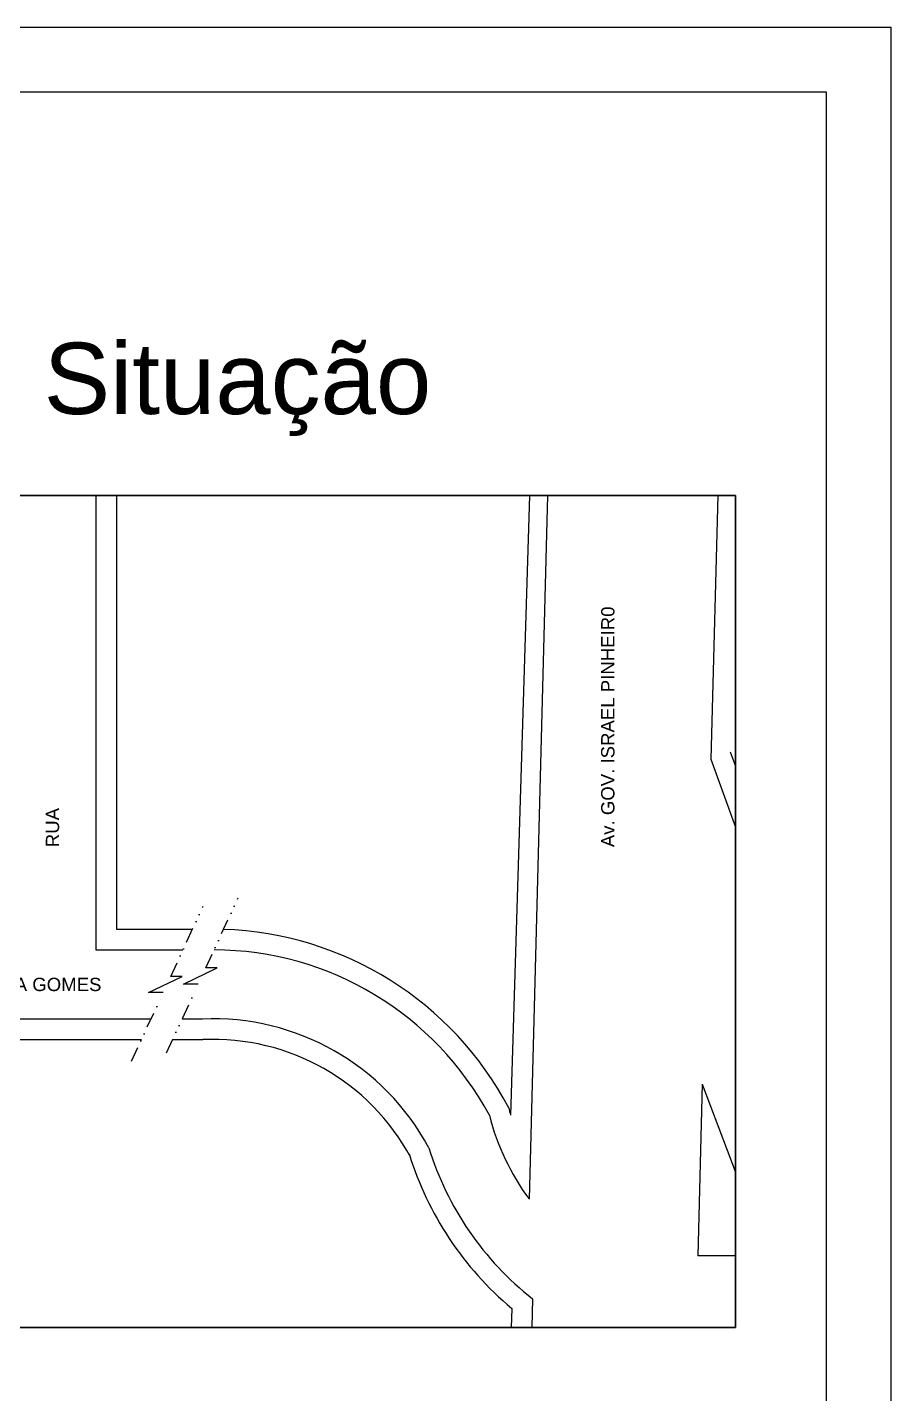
# Model space of a CAD drawing. Header units: millimetres. Extents: x 32721 to 70403, y 1490 to 13922.
# Drawn here: x 51279 to 52217, y 4235 to 5720 of the extents above; entities that cross this region are included whole.
import ezdxf

# ---------------------------------------------------------------- set-up
doc = ezdxf.new("R2010")
doc.units = ezdxf.units.MM
doc.linetypes.add('DIVIDE', pattern=[31.75, 12.7, -6.35, 0, -6.35, 0, -6.35])
doc.layers.add('02', color=2, linetype='Continuous')
doc.layers.add('EJEL05130C', color=130, linetype='Continuous', lineweight=30)
doc.layers.add('EJELFORMATO', color=170, linetype='Continuous', lineweight=25)
doc.styles.add('COTAS', font='arial.ttf', dxfattribs={"height": 12})
doc.styles.get("Standard").update_dxf_attribs({"font": 'arial.ttf'})

# ---------------------------------------------------------------- blocks, each defined once
blk = doc.blocks.new('Interrupção')
at = {"layer": '02', "linetype": 'DIVIDE'}
for p, q in [((-4.4, 2.1), (53.4, -24.7)), ((67, -31), (126.1, -58.3))]:
    blk.add_line(p, q, dxfattribs=at)
at = {"layer": '02', "linetype": 'Continuous'}
for p, q in [((53.4, -12.3), (67, -40.7)), ((53.4, -24.7), (53.4, -12.3)), ((67, -40.7), (67, -31))]:
    blk.add_line(p, q, dxfattribs=at)

msp = doc.modelspace()

# ---------------------------------------------------------------- linework, layer by layer
at = {"layer": 'EJEL05130C'}
for p, q in [((50479.4, 5211.4), (52048.8, 5211.4)), ((52048.8, 5211.4), (52048.8, 4307.2)), ((50479.4, 4307.2), (52048.8, 4307.2))]:
    msp.add_line(p, q, dxfattribs=at)
at = {"layer": 'EJELFORMATO', "color": 7}
for p, q in [((51353.4, 4717.3), (51353.4, 5211.4)), ((51375.8, 4739.7), (51375.8, 5211.4)), ((51824.6, 5211.4), (51804.2, 4538.1)), ((51844.4, 5211.4), (51824.2, 4446.8)), ((52029.5, 5211.4), (52022, 4924.7)), ((52042.9, 4932.7), (52048.8, 4917.1)), ((52022, 4924.7), (52048.8, 4850.9)), ((51458.1, 4739.7), (51375.8, 4739.7)), ((51447.7, 4717.3), (51353.4, 4717.3)), ((51413.1, 4642.4), (50479.4, 4642.4)), ((51469, 4642.4), (51447, 4642.4)), ((51402.7, 4620), (50479.4, 4620)), ((51469.5, 4620), (51436.6, 4620)), ((52012.6, 4571.5), (52007.7, 4384.9)), ((52012.6, 4571.5), (52048.8, 4475.9)), ((52048.8, 4384.9), (52007.7, 4384.9)), ((51828.1, 4338.3), (51827.2, 4307.2)), ((51805.4, 4327.9), (51804.8, 4307.2))]:
    msp.add_line(p, q, dxfattribs=at)
msp.add_lwpolyline([(50117.5, 2750.3), (50117.5, 5720.3), (52217.5, 5720.3), (52217.5, 2750.3)], close=True, dxfattribs=at)
at = {"layer": 'EJELFORMATO'}
msp.add_lwpolyline([(50367.5, 2820.3), (50367.5, 5650.3), (52147.5, 5650.3), (52147.5, 2820.3)], close=True, dxfattribs=at)
at = {"layer": 'EJELFORMATO', "color": 7}
for centre, radius, start, end in [((51480.3, 4376.1), 363.9, 27.8277, 88.1542), ((51480.4, 4376.2), 341.4, 28.2712, 89.7777), ((51480.9, 4376.7), 266, 28.2393, 92.5562), ((51480.9, 4376.7), 243.6, 28.2393, 92.6711), ((52036.3, 4603), 241, 193.6853, 195.6266), ((52036.3, 4603), 263.4, 194.3107, 216.3575), ((52034.2, 4600.9), 333.8, 197.1358, 231.8597), ((52034.2, 4600.9), 356.2, 197.1358, 230.0275)]:
    msp.add_arc(centre, radius, start, end, dxfattribs=at)

# ---------------------------------------------------------------- block references
at = {"layer": 'EJELFORMATO', "color": 7, "xscale": 1.291440177941297, "yscale": 1.291440177941297, "zscale": 1.291440177941297, "rotation": 90}
for p in [(51432.6, 4611.4), (51394.5, 4602.2)]:
    msp.add_blockref('Interrupção', p, dxfattribs=at)

# ---------------------------------------------------------------- texts
at = {"layer": 'EJEL05130C', "insert": (50808.6, 5377.5), "char_height": 77.549, "width": 933.737, "attachment_point": 1}
msp.add_mtext('Planta de Situação', dxfattribs=at)
at = {"layer": 'EJELFORMATO', "color": 7, "style": 'COTAS'}
for s, height, p in [('Av. GOV. ISRAEL PINHEIR0', 14.464, (51917.1, 4829.2)), ('RUA', 14.46, (51313.2, 4829.2))]:
    msp.add_text(s, height=height, rotation=90, dxfattribs=at).set_placement(p)
msp.add_text('RUA ANTÔNIO FERREIRA GOMES', height=14.464, dxfattribs=at).set_placement((51030.3, 4672.8))

doc.saveas('drawing.dxf')
